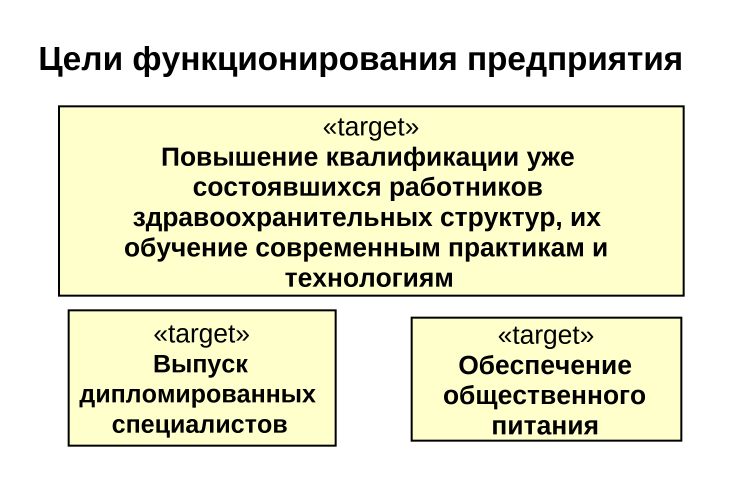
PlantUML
@startuml
title Цели функционирования предприятия
hide circle
hide empty members
class "Повышение квалификации уже состоявшихся работников здравоохранительных структур, их обучение современным практикам и технологиям" as Повышение_квалификации_уже <<target>>
class "Выпуск дипломированных специалистов" as Выпуск_дипломированных <<target>>
class "Обеспечение общественного питания" as Обеспечение_общественного <<target>>
@enduml
